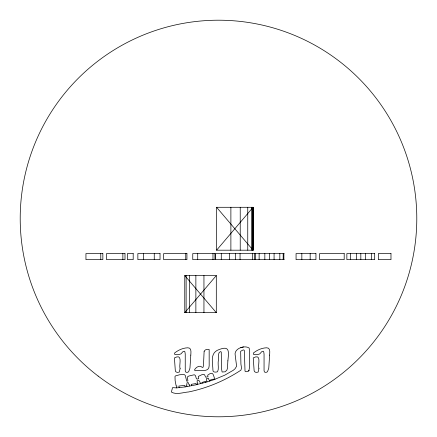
<?xml version="1.0" encoding="UTF-8"?>
<svg xmlns="http://www.w3.org/2000/svg" width="437" height="437" viewBox="0 0 437 437"><rect width="100%" height="100%" fill="white"/><g stroke="black" fill="none" stroke-linecap="round" stroke-linejoin="round"><path stroke-width="0.66" d="M216.594 250.193L253.072 207.291L253.072 250.193L216.577 250.193L216.594 207.291L253.072 207.291L253.072 250.193L216.594 207.291M252.957 207.291L252.957 243.677M196.208 384.669L205.816 382.293L213.78 379.748L224.738 375.192L233.211 370.325L234.986 368.823L236.608 366.266L235.248 355.5C233.462 348.682 244.573 344.755 249.183 348.065L249.674 353.533L249.674 366.304L248.91 370.74L246.85 371.69L245.752 371.69L245.01 371.139L244.354 350.632L243.972 350.059A1.464 1.464 0 0 0 242.781 350.108L240.661 351.299L240.918 364.103L241.541 368.096L240.918 370.166C225.099 380.616 207.253 388.116 188.691 391.945C183.147 392.339 176.351 395.064 171.386 392.055L172.533 387.614L176.69 387.919L179.126 387.603L178.826 386.046L184.895 385.385L185.146 386.909L196.279 384.773L195.978 383.522L191.209 384.369L191.493 385.74M249.057 370.407L248.593 371.117M209.552 381.14L209.558 380.25L209.05 380.146L208.373 378.191L206.417 378.6L206.832 380.316L206.488 381.031L207.089 381.851M184.764 312.657L216.304 275.567L184.764 275.567L184.764 312.657L216.304 312.657L216.304 275.567M240.738 347.781L243.535 346.907M179.126 387.603L185.146 386.909M284.17 253.553L215.507 253.553L215.507 259.671L284.17 259.671M184.764 275.567L216.304 312.657M189.674 385.98L189.647 384.68L188.931 384.522L188.271 382.594L187.052 382.67L186.828 384.74L186.315 385.188L186.91 385.756L186.954 386.477M214.917 379.294C213.185 375.978 213.901 370.243 207.673 375.181L208.007 376.699L205.772 377.273L204.456 374.689L203.789 374.383L201.861 374.711L198.332 376.41L198.682 378.6L197.71 379.065C195.263 379.775 196.634 375.121 194.274 374.755L188.931 376.006L187.462 376.88C186.37 378.234 189.549 381.665 186.736 381.206L185.239 375.35L183.982 374.416L179.52 374.788L175.434 375.913L174.991 376.503L175.133 380.731L176.133 385.751L177.045 386.117L176.657 386.587A1.661 1.661 0 0 0 176.553 387.308L176.794 387.854M213.78 379.748L213.518 379.07L210.519 379.911L210.82 380.605M200.561 383.555L200.457 383.2C199.884 382.577 199.54 380.086 198.245 380.381L197.092 380.764L197.327 382.91L196.994 383.063L197.551 383.544L197.606 384.27M205.816 382.293L205.494 381.332L201.85 382.49L202.145 383.167M252.892 243.453L252.936 250.193L252.936 207.291L252.936 250.193M371.335 253.553L371.335 259.671M365.578 253.553L365.578 259.671M360.831 253.553L360.831 259.671M356.341 253.553L356.341 259.671M350.632 253.553L350.632 259.671M310.166 253.553L310.166 259.671M301.841 253.553L301.841 259.671M283.875 253.553L283.875 259.671M283.187 253.553L283.187 259.671M279.833 253.553L279.833 259.671M274.075 253.553L274.075 259.671M269.329 253.553L269.329 259.671M264.838 253.553L264.838 259.671M259.13 253.553L259.13 259.671M255.355 253.553L255.355 259.671M254.389 253.553L254.389 259.671M252.69 253.553L252.69 259.671M251.493 207.291L251.493 250.193M247.752 207.291L247.752 250.193M240.23 207.291L240.23 250.193M240.05 253.553L240.05 259.671M235.385 253.553L235.385 259.671M230.883 207.291L230.883 250.193M229.611 253.553L229.611 259.671M221.28 253.553L221.28 259.671M212.972 253.553L212.972 259.671M203.948 275.567L203.948 312.657M197.715 253.553L197.715 259.671M195.869 275.567L195.869 312.657M189.368 275.567L189.368 312.657M186.129 275.567L186.129 312.657M185.747 253.553L185.747 259.671M154.256 253.553L154.256 259.671M143.636 253.553L143.636 259.671M122.868 253.553L122.868 259.671M100.778 253.553L100.778 259.671M227.874 360.853L227.448 368.304L226.863 370.161L225.121 371.8L222.094 372.013L221.477 368.386L221.269 351.993L220.538 351.567C217.347 352.763 218.97 357.105 218.587 359.564C217.309 363.322 219.319 368.418 217.555 371.772C215.845 372.324 212.595 372.586 212.912 369.926C212.814 363.278 210.006 354.156 217.238 350.343C229.682 344.853 228.993 350.605 227.874 360.853M190.794 355.123L189.953 368.189L188.675 371.74L187.582 372.297L186.238 372.297L185.523 371.827L185.239 370.576L185.239 354.09L184.911 351.796L184.321 351.206L182.928 351.659L181 353.861C179.012 354.713 176.499 355.101 174.5 354.21L174.625 352.981C178.351 350.01 183.021 347.912 187.834 347.786C191.827 347.541 190.882 352.664 190.794 355.123M204.106 351.594L203.462 365.671L202.965 367.419L202.123 367.282C199.807 364.677 196.005 367.293 194.596 369.647L194.94 370.762C199.469 369.713 209.132 372.996 209.165 365.742L209.165 349.463C207.482 349.141 204.505 349.453 204.106 351.594M269.613 355.123L268.771 368.189L267.493 371.74L266.401 372.297L265.057 372.297L264.341 371.827L264.057 370.576L264.057 354.09L263.73 351.796L263.14 351.206L261.747 351.659L259.818 353.861C257.83 354.713 255.317 355.101 253.318 354.21L253.444 352.981C257.169 350.01 261.839 347.912 266.652 347.786C270.645 347.541 269.7 352.664 269.613 355.123M180.11 368.413L179.334 372.089L177.198 372.422L175.707 371.707L175.313 370.702L174.418 357.903L176.876 356.903C182.584 355.434 178.7 366.233 180.11 368.413M258.928 368.413L258.152 372.089L256.016 372.422L254.525 371.707L254.132 370.702L253.236 357.903L255.694 356.903C261.402 355.434 257.519 366.233 258.928 368.413M102.848 253.553L85.947 253.553L85.947 259.671L102.848 259.671L102.848 253.553M124.998 253.553L106.535 253.553L106.535 259.671L124.998 259.671L124.998 253.553M133.192 253.553L127.418 253.553L127.418 259.671L133.192 259.671L133.192 253.553M160.029 253.553L137.863 253.553L137.863 259.671L160.029 259.671L160.029 253.553M186.932 253.553L163.673 253.553L163.673 259.671L186.932 259.671L186.932 253.553M214.933 253.553L192.761 253.553L192.761 259.671L214.933 259.671L214.933 253.553M315.94 253.553L296.067 253.553L296.067 259.671L315.94 259.671L315.94 253.553M344.192 253.553L319.616 253.553L319.616 259.671L344.192 259.671L344.192 253.553M374.689 253.553L346.858 253.553L346.858 259.671L374.689 259.671L374.689 253.553M390.984 253.553L378.349 253.553L378.349 259.671L390.984 259.671L390.984 253.553M98.134 376.077A198.289 198.289 0 0 0 415.15 243.955A198.289 198.289 0 0 0 142.216 35.468A198.289 198.289 0 0 0 98.134 376.077"/></g></svg>
